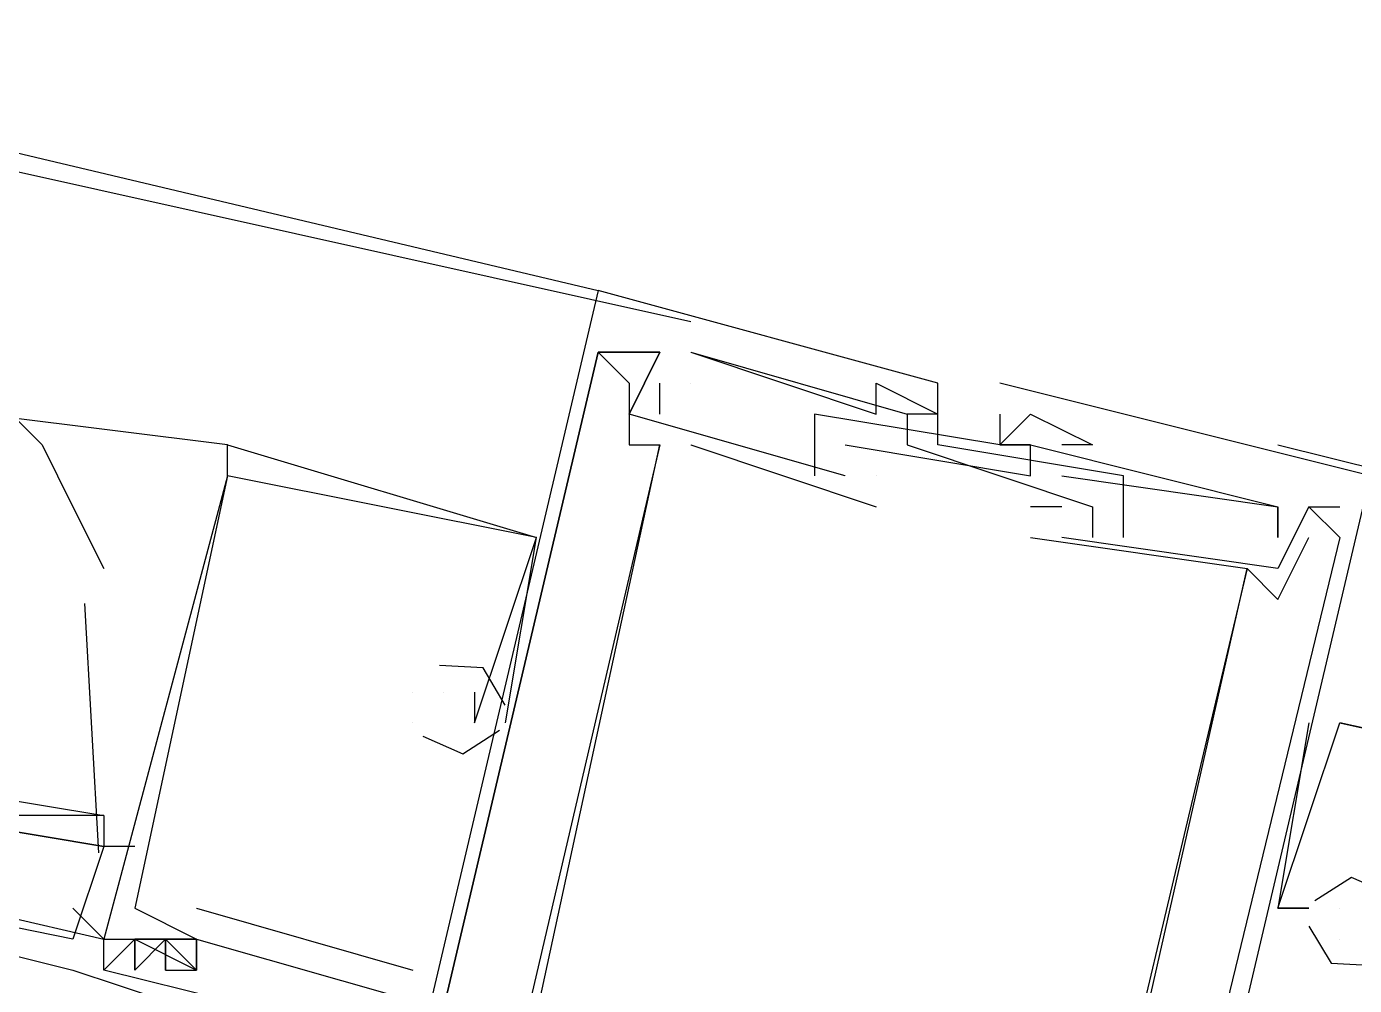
# Model space of a CAD drawing. Header units: feet. Extents: x -84 to 198, y -22 to 181.
# Drawn here: x 79.66 to 80.233, y 17.358 to 17.772 of the extents above; entities that cross this region are included whole.
import ezdxf

# ---------------------------------------------------------------- set-up
doc = ezdxf.new("R2010")
doc.units = ezdxf.units.FT
doc.layers.add('A-LINEA', color=7, linetype='CONTINUOUS')

msp = doc.modelspace()

# ---------------------------------------------------------------- linework, layer by layer
at = {"layer": 'A-LINEA'}
for p, q in [((73.2, 19.2444), (79.9067, 17.6578)), ((79.4667, 17.7511), (79.9467, 17.6444)), ((79.9067, 17.6578), (79.9067, 17.6578)), ((79.9067, 17.6578), (79.9067, 17.6578)), ((79.9067, 17.6578), (79.9067, 17.6578)), ((79.9067, 17.6578), (79.9067, 17.6578)), ((79.9067, 17.6578), (79.9067, 17.6578)), ((79.9067, 17.6578), (79.9067, 17.6578)), ((79.9067, 17.6311), (79.9067, 17.6311)), ((79.9067, 17.6311), (79.9067, 17.6311)), ((79.9067, 17.6311), (79.9067, 17.6311)), ((79.9067, 17.6311), (79.9067, 17.6311)), ((79.9067, 17.6311), (79.9067, 17.6311)), ((79.9067, 17.6311), (79.9067, 17.6311)), ((79.9067, 17.6311), (79.9067, 17.6311)), ((79.9067, 17.6311), (79.9067, 17.6311)), ((79.9067, 17.6311), (79.9067, 17.6311)), ((79.92, 17.6311), (79.92, 17.6311)), ((79.92, 17.6311), (79.92, 17.6311)), ((79.92, 17.6311), (79.92, 17.6311)), ((79.92, 17.6311), (79.92, 17.6311)), ((79.92, 17.6311), (79.92, 17.6311)), ((79.92, 17.6311), (79.92, 17.6311)), ((79.92, 17.6311), (79.92, 17.6311)), ((79.92, 17.6311), (79.92, 17.6311)), ((79.92, 17.6311), (79.92, 17.6311)), ((79.92, 17.6311), (79.92, 17.6311)), ((79.92, 17.6311), (79.92, 17.6311)), ((79.92, 17.6311), (79.92, 17.6311)), ((79.9333, 17.6311), (79.9333, 17.6311)), ((79.9333, 17.6311), (79.9333, 17.6311)), ((79.9333, 17.6311), (79.9333, 17.6311)), ((79.9333, 17.6311), (79.9333, 17.6311)), ((79.9333, 17.6311), (79.9333, 17.6311)), ((79.9333, 17.6311), (79.9333, 17.6311)), ((79.9333, 17.6311), (79.9333, 17.6311)), ((79.9333, 17.6311), (79.9333, 17.6311)), ((79.9333, 17.6311), (79.9333, 17.6311)), ((79.9333, 17.6311), (79.9333, 17.6311)), ((79.9333, 17.6311), (79.9333, 17.6311)), ((79.9333, 17.6311), (79.9333, 17.6311)), ((79.9467, 17.6311), (79.9467, 17.6311)), ((79.9467, 17.6311), (79.9467, 17.6311)), ((79.9467, 17.6311), (79.9467, 17.6311)), ((79.9467, 17.6311), (79.9467, 17.6311)), ((79.9467, 17.6311), (79.9467, 17.6311)), ((79.9467, 17.6311), (79.9467, 17.6311)), ((79.92, 17.6178), (79.92, 17.6178)), ((79.92, 17.6178), (79.92, 17.6178)), ((79.92, 17.6178), (79.92, 17.6178)), ((79.92, 17.6178), (79.92, 17.6178)), ((79.92, 17.6178), (79.92, 17.6178)), ((79.92, 17.6178), (79.92, 17.6178)), ((79.9333, 17.6044), (79.9333, 17.6178)), ((79.9333, 17.6178), (79.9333, 17.6178)), ((79.9333, 17.6044), (79.9333, 17.6178)), ((79.9333, 17.6178), (79.9333, 17.6178)), ((79.9333, 17.6044), (79.9333, 17.6178)), ((79.9333, 17.6178), (79.9333, 17.6178)), ((79.9333, 17.6044), (79.9333, 17.6178)), ((79.9333, 17.6178), (79.9333, 17.6178)), ((79.9333, 17.6044), (79.9333, 17.6178)), ((79.9333, 17.6178), (79.9333, 17.6178)), ((79.9333, 17.6044), (79.9333, 17.6178)), ((79.9333, 17.6178), (79.9333, 17.6178)), ((79.9467, 17.6178), (79.9467, 17.6178)), ((79.9467, 17.6178), (79.9467, 17.6178)), ((79.9467, 17.6178), (79.9467, 17.6178)), ((79.9467, 17.6178), (79.9467, 17.6178)), ((79.9467, 17.6178), (79.9467, 17.6178)), ((79.9467, 17.6178), (79.9467, 17.6178)), ((80.0267, 17.6178), (80.0267, 17.6178)), ((80.0267, 17.6178), (80.0267, 17.6178)), ((80.0267, 17.6178), (80.0267, 17.6178)), ((80.0533, 17.6178), (80.0533, 17.6178)), ((80.0533, 17.6178), (80.0533, 17.6178)), ((80.0533, 17.6178), (80.0533, 17.6178)), ((80.0533, 17.6178), (80.0533, 17.6178)), ((80.0533, 17.6178), (80.0533, 17.6178)), ((80.0533, 17.6178), (80.0533, 17.6178)), ((80.08, 17.6178), (80.08, 17.6178)), ((80.08, 17.6178), (80.08, 17.6178)), ((80.08, 17.6178), (80.08, 17.6178)), ((80.08, 17.6178), (80.08, 17.6178)), ((80.08, 17.6178), (80.08, 17.6178)), ((80.08, 17.6178), (80.08, 17.6178)), ((79.7467, 17.5911), (79.64, 17.6044)), ((79.92, 17.6044), (79.92, 17.6044)), ((79.92, 17.6044), (79.92, 17.6044)), ((79.92, 17.6044), (79.92, 17.6044)), ((79.92, 17.6044), (79.92, 17.6044)), ((79.92, 17.6044), (79.92, 17.6044)), ((79.92, 17.6044), (79.92, 17.6044)), ((79.92, 17.6044), (79.92, 17.6044)), ((79.92, 17.6044), (79.92, 17.6044)), ((79.92, 17.6044), (79.92, 17.6044)), ((79.92, 17.6044), (79.92, 17.6044)), ((79.92, 17.6044), (79.92, 17.6044)), ((79.92, 17.6044), (79.92, 17.6044)), ((79.9333, 17.6044), (79.9333, 17.6044)), ((79.9333, 17.6044), (79.9333, 17.6044)), ((79.9333, 17.6044), (79.9333, 17.6044)), ((79.9333, 17.6044), (79.9333, 17.6044)), ((79.9333, 17.6044), (79.9333, 17.6044)), ((79.9333, 17.6044), (79.9333, 17.6044)), ((80, 17.6044), (80, 17.6044)), ((80, 17.6044), (80, 17.6044)), ((80, 17.6044), (80, 17.6044)), ((80.0267, 17.6044), (80.0267, 17.6044)), ((80.0267, 17.6044), (80.0267, 17.6044)), ((80.0267, 17.6044), (80.0267, 17.6044)), ((80.04, 17.6044), (80.04, 17.6044)), ((80.04, 17.6044), (80.04, 17.6044)), ((80.04, 17.6044), (80.04, 17.6044)), ((80.04, 17.6044), (80.04, 17.6044)), ((80.04, 17.6044), (80.04, 17.6044)), ((80.04, 17.6044), (80.04, 17.6044)), ((80.0533, 17.6044), (80.0533, 17.6044)), ((80.0533, 17.6044), (80.0533, 17.6044)), ((80.0533, 17.6044), (80.0533, 17.6044)), ((80.0533, 17.6044), (80.0533, 17.6044)), ((80.0533, 17.6044), (80.0533, 17.6044)), ((80.0533, 17.6044), (80.0533, 17.6044)), ((80.08, 17.6044), (80.08, 17.6044)), ((80.08, 17.6044), (80.08, 17.6044)), ((80.08, 17.6044), (80.08, 17.6044)), ((80.08, 17.6044), (80.08, 17.6044)), ((80.08, 17.6044), (80.08, 17.6044)), ((80.08, 17.6044), (80.08, 17.6044)), ((80.0933, 17.6044), (80.0933, 17.6044)), ((80.0933, 17.6044), (80.0933, 17.6044)), ((80.0933, 17.6044), (80.0933, 17.6044)), ((79.7467, 17.5778), (79.7467, 17.5911)), ((79.7467, 17.5911), (79.88, 17.5511)), ((79.7467, 17.5911), (79.7467, 17.5911)), ((79.7467, 17.5778), (79.7467, 17.5911)), ((79.7467, 17.5911), (79.88, 17.5511)), ((79.7467, 17.5911), (79.7467, 17.5911)), ((79.7467, 17.5778), (79.7467, 17.5911)), ((79.7467, 17.5911), (79.88, 17.5511)), ((79.7467, 17.5911), (79.7467, 17.5911)), ((79.92, 17.5911), (79.92, 17.5911)), ((79.92, 17.5911), (79.92, 17.5911)), ((79.92, 17.5911), (79.92, 17.5911)), ((79.92, 17.5911), (79.92, 17.5911)), ((79.92, 17.5911), (79.92, 17.5911)), ((79.92, 17.5911), (79.92, 17.5911)), ((79.9333, 17.5911), (79.9333, 17.5911)), ((79.9333, 17.5911), (79.9333, 17.5911)), ((79.9333, 17.5911), (79.9333, 17.5911)), ((79.9333, 17.5911), (79.9333, 17.5911)), ((79.9333, 17.5911), (79.9333, 17.5911)), ((79.9333, 17.5911), (79.9333, 17.5911)), ((79.9333, 17.5911), (79.9333, 17.5911)), ((79.9333, 17.5911), (79.9333, 17.5911)), ((79.9333, 17.5911), (79.9333, 17.5911)), ((79.9333, 17.5911), (79.9333, 17.5911)), ((79.9333, 17.5911), (79.9333, 17.5911)), ((79.9333, 17.5911), (79.9333, 17.5911)), ((79.9467, 17.5911), (80.0267, 17.5644)), ((79.9467, 17.5911), (79.9467, 17.5911)), ((79.9467, 17.5911), (80.0267, 17.5644)), ((79.9467, 17.5911), (79.9467, 17.5911)), ((79.9467, 17.5911), (80.0267, 17.5644)), ((79.9467, 17.5911), (79.9467, 17.5911)), ((79.9467, 17.5911), (80.0267, 17.5644)), ((79.9467, 17.5911), (79.9467, 17.5911)), ((79.9467, 17.5911), (80.0267, 17.5644)), ((79.9467, 17.5911), (79.9467, 17.5911)), ((79.9467, 17.5911), (80.0267, 17.5644)), ((79.9467, 17.5911), (79.9467, 17.5911)), ((80, 17.5911), (80, 17.5911)), ((80, 17.5911), (80, 17.5911)), ((80, 17.5911), (80, 17.5911)), ((80, 17.5911), (80, 17.5911)), ((80, 17.5911), (80, 17.5911)), ((80, 17.5911), (80, 17.5911)), ((80, 17.5911), (80, 17.5911)), ((80, 17.5911), (80, 17.5911)), ((80, 17.5911), (80, 17.5911)), ((80.0133, 17.5911), (80.0133, 17.5911)), ((80.0133, 17.5911), (80.0133, 17.5911)), ((80.0133, 17.5911), (80.0133, 17.5911)), ((80.04, 17.5911), (80.04, 17.5911)), ((80.04, 17.5911), (80.04, 17.5911)), ((80.04, 17.5911), (80.04, 17.5911)), ((80.0533, 17.5911), (80.0533, 17.5911)), ((80.0533, 17.5911), (80.0533, 17.5911)), ((80.0533, 17.5911), (80.0533, 17.5911)), ((80.08, 17.5911), (80.08, 17.5911)), ((80.08, 17.5911), (80.08, 17.5911)), ((80.08, 17.5911), (80.08, 17.5911)), ((80.08, 17.5911), (80.08, 17.5911)), ((80.08, 17.5911), (80.08, 17.5911)), ((80.08, 17.5911), (80.08, 17.5911)), ((80.08, 17.5911), (80.08, 17.5911)), ((80.08, 17.5911), (80.08, 17.5911)), ((80.08, 17.5911), (80.08, 17.5911)), ((80.0933, 17.5911), (80.0933, 17.5911)), ((80.0933, 17.5911), (80.0933, 17.5911)), ((80.0933, 17.5911), (80.0933, 17.5911)), ((80.0933, 17.5911), (80.0933, 17.5911)), ((80.0933, 17.5911), (80.0933, 17.5911)), ((80.0933, 17.5911), (80.0933, 17.5911)), ((80.1067, 17.5911), (80.1067, 17.5911)), ((80.1067, 17.5911), (80.1067, 17.5911)), ((80.1067, 17.5911), (80.1067, 17.5911)), ((80.12, 17.5911), (80.12, 17.5911)), ((80.12, 17.5911), (80.12, 17.5911)), ((80.12, 17.5911), (80.12, 17.5911)), ((80.2, 17.5911), (80.68, 17.4711)), ((79.7467, 17.5778), (79.7467, 17.5778)), ((79.7467, 17.5778), (79.7467, 17.5778)), ((79.7467, 17.5778), (79.7467, 17.5778)), ((79.7467, 17.5778), (79.7467, 17.5778)), ((79.7467, 17.5778), (79.7467, 17.5778)), ((79.7467, 17.5778), (79.7467, 17.5778)), ((80, 17.5778), (80, 17.5778)), ((80, 17.5778), (80, 17.5778)), ((80, 17.5778), (80, 17.5778)), ((80.0133, 17.5778), (80.0133, 17.5778)), ((80.0133, 17.5778), (80.0133, 17.5778)), ((80.0133, 17.5778), (80.0133, 17.5778)), ((80.0133, 17.5778), (80.0133, 17.5778)), ((80.0133, 17.5778), (80.0133, 17.5778)), ((80.0133, 17.5778), (80.0133, 17.5778)), ((80.0267, 17.5778), (80.0267, 17.5778)), ((80.0267, 17.5778), (80.0267, 17.5778)), ((80.0267, 17.5778), (80.0267, 17.5778)), ((80.0267, 17.5778), (80.0267, 17.5778)), ((80.0267, 17.5778), (80.0267, 17.5778)), ((80.0267, 17.5778), (80.0267, 17.5778)), ((80.0267, 17.5778), (80.0267, 17.5778)), ((80.0267, 17.5778), (80.0267, 17.5778)), ((80.0267, 17.5778), (80.0267, 17.5778)), ((80.0267, 17.5778), (80.0267, 17.5778)), ((80.0267, 17.5778), (80.0267, 17.5778)), ((80.0267, 17.5778), (80.0267, 17.5778)), ((80.0933, 17.5778), (80.0933, 17.5778)), ((80.0933, 17.5778), (80.0933, 17.5778)), ((80.0933, 17.5778), (80.0933, 17.5778)), ((80.1067, 17.5778), (80.1067, 17.5778)), ((80.1067, 17.5778), (80.1067, 17.5778)), ((80.1067, 17.5778), (80.1067, 17.5778)), ((80.1333, 17.5778), (80.1333, 17.5778)), ((80.1333, 17.5778), (80.1333, 17.5778)), ((80.1333, 17.5778), (80.1333, 17.5778)), ((80.0267, 17.5644), (80.0267, 17.5644)), ((80.0267, 17.5644), (80.0267, 17.5644)), ((80.0267, 17.5644), (80.0267, 17.5644)), ((80.0267, 17.5644), (80.0267, 17.5644)), ((80.0267, 17.5644), (80.0267, 17.5644)), ((80.0267, 17.5644), (80.0267, 17.5644)), ((80.1067, 17.5644), (80.0933, 17.5644)), ((80.0933, 17.5644), (80.0933, 17.5644)), ((80.1067, 17.5644), (80.0933, 17.5644)), ((80.0933, 17.5644), (80.0933, 17.5644)), ((80.1067, 17.5644), (80.0933, 17.5644)), ((80.0933, 17.5644), (80.0933, 17.5644)), ((80.1067, 17.5644), (80.0933, 17.5644)), ((80.0933, 17.5644), (80.0933, 17.5644)), ((80.1067, 17.5644), (80.0933, 17.5644)), ((80.0933, 17.5644), (80.0933, 17.5644)), ((80.1067, 17.5644), (80.0933, 17.5644)), ((80.0933, 17.5644), (80.0933, 17.5644)), ((80.1067, 17.5644), (80.1067, 17.5644)), ((80.1067, 17.5644), (80.1067, 17.5644)), ((80.1067, 17.5644), (80.1067, 17.5644)), ((80.1067, 17.5644), (80.1067, 17.5644)), ((80.1067, 17.5644), (80.1067, 17.5644)), ((80.1067, 17.5644), (80.1067, 17.5644)), ((80.12, 17.5644), (80.12, 17.5644)), ((80.12, 17.5644), (80.12, 17.5644)), ((80.12, 17.5644), (80.12, 17.5644)), ((80.12, 17.5644), (80.12, 17.5644)), ((80.12, 17.5644), (80.12, 17.5644)), ((80.12, 17.5644), (80.12, 17.5644)), ((80.2, 17.5644), (80.2, 17.5644)), ((80.2, 17.5644), (80.2, 17.5644)), ((80.2, 17.5644), (80.2, 17.5644)), ((80.2, 17.5644), (80.2, 17.5644)), ((80.2, 17.5644), (80.2, 17.5644)), ((80.2, 17.5644), (80.2, 17.5644)), ((80.2, 17.5644), (80.2, 17.5644)), ((80.2, 17.5644), (80.2, 17.5644)), ((80.2, 17.5644), (80.2, 17.5644)), ((80.2, 17.5644), (80.2, 17.5644)), ((80.2, 17.5644), (80.2, 17.5644)), ((80.2, 17.5644), (80.2, 17.5644)), ((80.2133, 17.5644), (80.2267, 17.5644)), ((80.2133, 17.5644), (80.2133, 17.5644)), ((80.2133, 17.5644), (80.2133, 17.5644)), ((80.2133, 17.5644), (80.2267, 17.5644)), ((80.2133, 17.5644), (80.2133, 17.5644)), ((80.2133, 17.5644), (80.2133, 17.5644)), ((80.2133, 17.5644), (80.2267, 17.5644)), ((80.2133, 17.5644), (80.2133, 17.5644)), ((80.2133, 17.5644), (80.2133, 17.5644)), ((80.2133, 17.5644), (80.2133, 17.5644)), ((80.2133, 17.5644), (80.2133, 17.5644)), ((80.2133, 17.5644), (80.2133, 17.5644)), ((80.2133, 17.5644), (80.2133, 17.5644)), ((80.2133, 17.5644), (80.2133, 17.5644)), ((80.2133, 17.5644), (80.2133, 17.5644)), ((79.8667, 17.4711), (79.88, 17.5511)), ((79.8667, 17.4711), (79.88, 17.5511)), ((79.8667, 17.4711), (79.88, 17.5511)), ((79.88, 17.5511), (79.88, 17.5511)), ((79.88, 17.5511), (79.88, 17.5511)), ((79.88, 17.5511), (79.88, 17.5511)), ((79.88, 17.5511), (79.88, 17.5511)), ((79.88, 17.5511), (79.88, 17.5511)), ((79.88, 17.5511), (79.88, 17.5511)), ((80.0933, 17.5511), (80.1867, 17.5378)), ((80.0933, 17.5511), (80.0933, 17.5511)), ((80.0933, 17.5511), (80.1867, 17.5378)), ((80.0933, 17.5511), (80.0933, 17.5511)), ((80.0933, 17.5511), (80.1867, 17.5378)), ((80.0933, 17.5511), (80.0933, 17.5511)), ((80.0933, 17.5511), (80.1867, 17.5378)), ((80.0933, 17.5511), (80.0933, 17.5511)), ((80.0933, 17.5511), (80.1867, 17.5378)), ((80.0933, 17.5511), (80.0933, 17.5511)), ((80.0933, 17.5511), (80.1867, 17.5378)), ((80.0933, 17.5511), (80.0933, 17.5511)), ((80.1067, 17.5511), (80.1067, 17.5511)), ((80.1067, 17.5511), (80.1067, 17.5511)), ((80.1067, 17.5511), (80.1067, 17.5511)), ((80.1067, 17.5511), (80.1067, 17.5511)), ((80.1067, 17.5511), (80.1067, 17.5511)), ((80.1067, 17.5511), (80.1067, 17.5511)), ((80.12, 17.5511), (80.12, 17.5511)), ((80.12, 17.5511), (80.12, 17.5511)), ((80.12, 17.5511), (80.12, 17.5511)), ((80.1333, 17.5511), (80.1333, 17.5511)), ((80.1333, 17.5511), (80.1333, 17.5511)), ((80.1333, 17.5511), (80.1333, 17.5511)), ((80.2, 17.5511), (80.2, 17.5511)), ((80.2, 17.5511), (80.2, 17.5511)), ((80.2, 17.5511), (80.2, 17.5511)), ((80.2, 17.5511), (80.2, 17.5511)), ((80.2, 17.5511), (80.2, 17.5511)), ((80.2, 17.5511), (80.2, 17.5511)), ((80.2133, 17.5511), (80.2133, 17.5511)), ((80.2133, 17.5511), (80.2133, 17.5511)), ((80.2133, 17.5511), (80.2133, 17.5511)), ((80.2133, 17.5511), (80.2133, 17.5511)), ((80.2133, 17.5511), (80.2133, 17.5511)), ((80.2133, 17.5511), (80.2133, 17.5511)), ((80.2267, 17.5511), (80.2267, 17.5511)), ((80.2267, 17.5511), (80.2267, 17.5511)), ((80.2267, 17.5511), (80.2267, 17.5511)), ((80.2267, 17.5511), (80.2267, 17.5511)), ((80.2267, 17.5511), (80.2267, 17.5511)), ((80.2267, 17.5511), (80.2267, 17.5511)), ((80.2267, 17.5511), (80.2267, 17.5511)), ((80.2267, 17.5511), (80.2267, 17.5511)), ((80.2267, 17.5511), (80.2267, 17.5511)), ((80.2267, 17.5511), (80.2267, 17.5511)), ((80.2267, 17.5511), (80.2267, 17.5511)), ((80.2267, 17.5511), (80.2267, 17.5511)), ((80.1733, 17.5378), (80.1733, 17.5378)), ((80.1733, 17.5378), (80.1733, 17.5378)), ((80.1733, 17.5378), (80.1733, 17.5378)), ((80.1733, 17.5378), (80.1733, 17.5378)), ((80.1733, 17.5378), (80.1733, 17.5378)), ((80.1733, 17.5378), (80.1733, 17.5378)), ((80.1867, 17.5378), (80.1867, 17.5378)), ((80.1867, 17.5378), (80.1867, 17.5378)), ((80.1867, 17.5378), (80.1867, 17.5378)), ((80.1867, 17.5378), (80.1867, 17.5378)), ((80.1867, 17.5378), (80.1867, 17.5378)), ((80.1867, 17.5378), (80.1867, 17.5378)), ((80.1867, 17.5378), (80.1867, 17.5378)), ((80.1867, 17.5378), (80.1867, 17.5378)), ((80.1867, 17.5378), (80.1867, 17.5378)), ((80.1867, 17.5378), (80.1867, 17.5378)), ((80.1867, 17.5378), (80.1867, 17.5378)), ((80.1867, 17.5378), (80.1867, 17.5378)), ((80.2, 17.5378), (80.2, 17.5378)), ((80.2, 17.5378), (80.2, 17.5378)), ((80.2, 17.5378), (80.2, 17.5378)), ((80.2, 17.5378), (80.2, 17.5378)), ((80.2, 17.5378), (80.2, 17.5378)), ((80.2, 17.5378), (80.2, 17.5378)), ((80.2, 17.5244), (80.2, 17.5244)), ((80.2, 17.5244), (80.2, 17.5244)), ((80.2, 17.5244), (80.2, 17.5244)), ((80.2, 17.5244), (80.2, 17.5244)), ((80.2, 17.5244), (80.2, 17.5244)), ((80.2, 17.5244), (80.2, 17.5244)), ((79.6912, 17.415), (79.6851, 17.5226)), ((79.8267, 17.4844), (79.8267, 17.4844)), ((79.8267, 17.4844), (79.8267, 17.4844)), ((79.8267, 17.4844), (79.8267, 17.4844)), ((79.8267, 17.4844), (79.8267, 17.4844)), ((79.8267, 17.4844), (79.8267, 17.4844)), ((79.8267, 17.4844), (79.8267, 17.4844)), ((79.84, 17.4844), (79.84, 17.4844)), ((79.84, 17.4844), (79.84, 17.4844)), ((79.84, 17.4844), (79.84, 17.4844)), ((79.8533, 17.4844), (79.8533, 17.4844)), ((79.8533, 17.4844), (79.8533, 17.4844)), ((79.8533, 17.4844), (79.8533, 17.4844)), ((79.8267, 17.4711), (79.8267, 17.4711)), ((79.8267, 17.4711), (79.8267, 17.4711)), ((79.8267, 17.4711), (79.8267, 17.4711)), ((79.8267, 17.4711), (79.8267, 17.4711)), ((79.8267, 17.4711), (79.8267, 17.4711)), ((79.8267, 17.4711), (79.8267, 17.4711)), ((79.8533, 17.4711), (79.8533, 17.4711)), ((79.8533, 17.4711), (79.8533, 17.4711)), ((79.8533, 17.4711), (79.8533, 17.4711)), ((79.8533, 17.4711), (79.8533, 17.4711)), ((79.8533, 17.4711), (79.8533, 17.4711)), ((79.8533, 17.4711), (79.8533, 17.4711)), ((79.8533, 17.4711), (79.8533, 17.4711)), ((79.8533, 17.4711), (79.8533, 17.4711)), ((79.8533, 17.4711), (79.8533, 17.4711)), ((79.8667, 17.4711), (79.8667, 17.4711)), ((79.8667, 17.4711), (79.8667, 17.4711)), ((79.8667, 17.4711), (79.8667, 17.4711)), ((80.2133, 17.4711), (80.2133, 17.4711)), ((80.2133, 17.4711), (80.2133, 17.4711)), ((80.2133, 17.4711), (80.2133, 17.4711)), ((80.3467, 17.4444), (80.2267, 17.4711)), ((80.2267, 17.4711), (80.2267, 17.4711)), ((80.2267, 17.4711), (80.2267, 17.4711)), ((80.3467, 17.4444), (80.2267, 17.4711)), ((80.2267, 17.4711), (80.2267, 17.4711)), ((80.2267, 17.4711), (80.2267, 17.4711)), ((80.3467, 17.4444), (80.2267, 17.4711)), ((80.2267, 17.4711), (80.2267, 17.4711)), ((80.2267, 17.4711), (80.2267, 17.4711)), ((79.52, 17.4178), (79.6933, 17.3778)), ((79.7067, 17.4178), (79.6933, 17.4178)), ((79.68, 17.3778), (79.6133, 17.3911)), ((79.6933, 17.3778), (79.68, 17.3911)), ((79.7067, 17.3911), (79.7067, 17.3911)), ((79.7067, 17.3911), (79.7067, 17.3911)), ((79.7067, 17.3911), (79.7067, 17.3911)), ((79.7333, 17.3911), (79.8267, 17.3644)), ((79.7333, 17.3911), (79.7333, 17.3911)), ((79.7333, 17.3911), (79.8267, 17.3644)), ((79.7333, 17.3911), (79.7333, 17.3911)), ((79.7333, 17.3911), (79.8267, 17.3644)), ((79.7333, 17.3911), (79.7333, 17.3911)), ((80.2, 17.3911), (80.2, 17.3911)), ((80.2, 17.3911), (80.2, 17.3911)), ((80.2, 17.3911), (80.2, 17.3911)), ((80.2, 17.3911), (80.2, 17.3911)), ((80.2, 17.3911), (80.2, 17.3911)), ((80.2, 17.3911), (80.2, 17.3911)), ((80.2133, 17.3911), (80.2133, 17.3911)), ((80.2133, 17.3911), (80.2133, 17.3911)), ((80.2133, 17.3911), (80.2133, 17.3911)), ((80.2133, 17.3911), (80.2133, 17.3911)), ((80.2133, 17.3911), (80.2133, 17.3911)), ((80.2133, 17.3911), (80.2133, 17.3911)), ((80.2267, 17.3911), (80.2267, 17.3911)), ((80.2267, 17.3911), (80.2267, 17.3911)), ((80.2267, 17.3911), (80.2267, 17.3911)), ((79.6933, 17.3778), (79.6933, 17.3778)), ((79.7067, 17.3778), (79.6933, 17.3644)), ((79.6933, 17.3778), (79.6933, 17.3778)), ((79.7067, 17.3778), (79.6933, 17.3644)), ((79.6933, 17.3778), (79.6933, 17.3778)), ((79.7067, 17.3778), (79.6933, 17.3644)), ((79.6933, 17.3778), (79.6933, 17.3778)), ((79.7067, 17.3778), (79.7067, 17.3778)), ((79.7067, 17.3778), (79.7067, 17.3778)), ((79.7067, 17.3778), (79.7067, 17.3778)), ((79.72, 17.3778), (79.72, 17.3644)), ((79.72, 17.3644), (79.72, 17.3778)), ((79.72, 17.3778), (79.72, 17.3778)), ((79.72, 17.3778), (79.72, 17.3644)), ((79.72, 17.3644), (79.72, 17.3778)), ((79.72, 17.3778), (79.72, 17.3778)), ((79.72, 17.3778), (79.72, 17.3644)), ((79.72, 17.3644), (79.72, 17.3778)), ((79.72, 17.3778), (79.72, 17.3778)), ((79.7333, 17.3778), (79.7333, 17.3778)), ((79.7333, 17.3778), (79.7333, 17.3778)), ((79.7333, 17.3778), (79.7333, 17.3778)), ((79.7333, 17.3778), (79.7333, 17.3778)), ((79.7333, 17.3778), (79.7333, 17.3778)), ((79.7333, 17.3778), (79.7333, 17.3778)), ((79.7333, 17.3778), (79.7333, 17.3778)), ((79.7333, 17.3778), (79.7333, 17.3778)), ((79.7333, 17.3778), (79.7333, 17.3778)), ((80.2267, 17.3778), (80.2267, 17.3778)), ((80.2267, 17.3778), (80.2267, 17.3778)), ((80.2267, 17.3778), (80.2267, 17.3778)), ((80.2267, 17.3778), (80.2267, 17.3778)), ((80.2267, 17.3778), (80.2267, 17.3778)), ((80.2267, 17.3778), (80.2267, 17.3778)), ((79.68, 17.3644), (79.68, 17.3644)), ((79.6933, 17.3644), (79.6933, 17.3644)), ((79.72, 17.3644), (79.72, 17.3644)), ((79.72, 17.3644), (79.72, 17.3644)), ((79.72, 17.3644), (79.72, 17.3644)), ((79.72, 17.3644), (79.72, 17.3644)), ((79.72, 17.3644), (79.72, 17.3644)), ((79.72, 17.3644), (79.72, 17.3644)), ((79.7333, 17.3644), (79.7333, 17.3644)), ((79.7333, 17.3644), (79.7333, 17.3644)), ((79.7333, 17.3644), (79.7333, 17.3644)), ((79.7333, 17.3644), (79.7333, 17.3644)), ((79.7333, 17.3644), (79.7333, 17.3644)), ((79.7333, 17.3644), (79.7333, 17.3644)), ((79.8267, 17.3644), (79.8267, 17.3644)), ((79.8267, 17.3644), (79.8267, 17.3644)), ((79.8267, 17.3644), (79.8267, 17.3644))]:
    msp.add_line(p, q, dxfattribs=at)
for points in [[(80.1333, 17.5511), (80.1333, 17.5778), (80.0533, 17.5911), (80.0533, 17.6178), (79.9067, 17.6578), (79.7467, 16.9778)], [(80.1333, 17.5511), (80.1333, 17.5778), (80.0533, 17.5911), (80.0533, 17.6178), (79.9067, 17.6578), (79.7467, 16.9778)], [(80.1333, 17.5511), (80.1333, 17.5778), (80.0533, 17.5911), (80.0533, 17.6178), (79.9067, 17.6578), (79.7467, 16.9778)], [(80.0533, 17.6044), (80.0533, 17.6178), (79.9067, 17.6578), (79.7467, 16.9778)], [(80.0533, 17.6044), (80.0533, 17.6178), (79.9067, 17.6578), (79.7467, 16.9778)], [(80.0533, 17.6044), (80.0533, 17.6178), (79.9067, 17.6578), (79.7467, 16.9778)], [(79.6, 17.6444), (79.6, 17.6311), (79.6133, 17.6311), (79.6267, 17.6311), (79.64, 17.6178), (79.6667, 17.5911), (79.68, 17.5644), (79.6933, 17.5378)], [(79.84, 17.0711), (79.7867, 17.0844), (79.8, 17.1778), (79.8267, 17.1644), (79.8267, 17.1778), (79.8, 17.1778), (79.9067, 17.6311)], [(79.84, 17.0711), (79.7867, 17.0844), (79.8, 17.1778), (79.8267, 17.1644), (79.8267, 17.1778), (79.8, 17.1778), (79.9067, 17.6311)], [(79.84, 17.0711), (79.7867, 17.0844), (79.8, 17.1778), (79.8267, 17.1644), (79.8267, 17.1778), (79.8, 17.1778), (79.9067, 17.6311)], [(79.92, 17.6044), (79.9333, 17.6311), (79.9067, 17.6311), (79.8, 17.1778), (79.8267, 17.1644), (79.8267, 17.1778), (79.8133, 17.1778)], [(79.92, 17.6044), (79.9333, 17.6311), (79.9067, 17.6311), (79.8, 17.1778), (79.8267, 17.1644), (79.8267, 17.1778), (79.8133, 17.1778)], [(79.92, 17.6044), (79.9333, 17.6311), (79.9067, 17.6311), (79.8, 17.1778), (79.8267, 17.1644), (79.8267, 17.1778), (79.8133, 17.1778)], [(79.9067, 17.6311), (79.92, 17.6178), (79.92, 17.5911), (79.9333, 17.5911), (79.84, 17.1911), (79.8267, 17.1911)], [(79.9067, 17.6311), (79.92, 17.6178), (79.92, 17.5911), (79.9333, 17.5911), (79.84, 17.1911), (79.8267, 17.1911)], [(79.9067, 17.6311), (79.92, 17.6178), (79.92, 17.5911), (79.9333, 17.5911), (79.84, 17.1911), (79.8267, 17.1911)], [(79.9067, 17.6311), (79.92, 17.6178), (79.92, 17.5911), (79.9333, 17.5911), (79.84, 17.1911), (79.8267, 17.1911)], [(79.9067, 17.6311), (79.92, 17.6178), (79.92, 17.5911), (79.9333, 17.5911), (79.84, 17.1911), (79.8267, 17.1911)], [(79.9067, 17.6311), (79.92, 17.6178), (79.92, 17.5911), (79.9333, 17.5911), (79.84, 17.1911), (79.8267, 17.1911)], [(79.9067, 17.6311), (79.9333, 17.6311), (79.92, 17.6044)], [(79.9067, 17.6311), (79.9333, 17.6311), (79.92, 17.6044)], [(79.9067, 17.6311), (79.9333, 17.6311), (79.92, 17.6044)], [(80.0133, 17.5778), (79.92, 17.6044), (79.9333, 17.6311)], [(80.0133, 17.5778), (79.92, 17.6044), (79.9333, 17.6311)], [(80.0133, 17.5778), (79.92, 17.6044), (79.9333, 17.6311)], [(80.0133, 17.5778), (79.92, 17.6044), (79.9333, 17.6311)], [(80.0133, 17.5778), (79.92, 17.6044), (79.9333, 17.6311)], [(80.0133, 17.5778), (79.92, 17.6044), (79.9333, 17.6311)], [(79.9467, 17.6311), (80.04, 17.6044), (80.04, 17.5911), (80.12, 17.5644), (80.12, 17.5511)], [(79.9467, 17.6311), (80.04, 17.6044), (80.04, 17.5911), (80.12, 17.5644), (80.12, 17.5511)], [(79.9467, 17.6311), (80.04, 17.6044), (80.04, 17.5911), (80.12, 17.5644), (80.12, 17.5511)], [(79.9467, 17.6311), (80.0267, 17.6044), (80.0267, 17.6178), (80.0533, 17.6044), (80.04, 17.6044)], [(79.9467, 17.6311), (80.0267, 17.6044), (80.0267, 17.6178), (80.0533, 17.6044), (80.04, 17.6044)], [(79.9467, 17.6311), (80.0267, 17.6044), (80.0267, 17.6178), (80.0533, 17.6044), (80.04, 17.6044)], [(80.08, 16.9111), (80.08, 16.8978), (80.0667, 16.8978), (80.08, 16.8978), (80.24, 17.5778), (80.08, 17.6178)], [(80.08, 16.9111), (80.08, 16.8978), (80.0667, 16.8978), (80.08, 16.8978), (80.24, 17.5778), (80.08, 17.6178)], [(80.08, 16.9111), (80.08, 16.8978), (80.0667, 16.8978), (80.08, 16.8978), (80.24, 17.5778), (80.08, 17.6178)], [(80.08, 16.9111), (80.08, 16.8978), (80.0667, 16.8978), (80.08, 16.8978), (80.24, 17.5778), (80.08, 17.6178)], [(80.08, 16.9111), (80.08, 16.8978), (80.0667, 16.8978), (80.08, 16.8978), (80.24, 17.5778), (80.08, 17.6178)], [(80.08, 16.9111), (80.08, 16.8978), (80.0667, 16.8978), (80.08, 16.8978), (80.24, 17.5778), (80.08, 17.6178)], [(80.08, 17.6044), (80.08, 17.5911), (80, 17.6044), (80, 17.5911), (80, 17.5778)], [(80.08, 17.6044), (80.08, 17.5911), (80, 17.6044), (80, 17.5911), (80, 17.5778)], [(80.08, 17.6044), (80.08, 17.5911), (80, 17.6044), (80, 17.5911), (80, 17.5778)], [(80.08, 17.6044), (80.08, 17.5911), (80.0933, 17.5911), (80.08, 17.5911), (80.0933, 17.6044), (80.12, 17.5911), (80.1067, 17.5911)], [(80.08, 17.6044), (80.08, 17.5911), (80.0933, 17.5911), (80.08, 17.5911), (80.0933, 17.6044), (80.12, 17.5911), (80.1067, 17.5911)], [(80.08, 17.6044), (80.08, 17.5911), (80.0933, 17.5911), (80.08, 17.5911), (80.0933, 17.6044), (80.12, 17.5911), (80.1067, 17.5911)], [(79.7867, 17.0844), (79.8133, 17.0844), (79.8267, 17.0844), (79.8933, 17.0711), (79.8933, 17.0578), (79.9067, 17.0711), (79.9067, 17.0711), (79.8267, 17.0978), (79.9333, 17.5911)], [(79.7867, 17.0844), (79.8133, 17.0844), (79.8267, 17.0844), (79.8933, 17.0711), (79.8933, 17.0578), (79.9067, 17.0711), (79.9067, 17.0711), (79.8267, 17.0978), (79.9333, 17.5911)], [(79.7867, 17.0844), (79.8133, 17.0844), (79.8267, 17.0844), (79.8933, 17.0711), (79.8933, 17.0578), (79.9067, 17.0711), (79.9067, 17.0711), (79.8267, 17.0978), (79.9333, 17.5911)], [(79.7867, 17.0844), (79.8133, 17.0844), (79.8267, 17.0844), (79.8933, 17.0711), (79.8933, 17.0578), (79.9067, 17.0711), (79.9067, 17.0711), (79.8267, 17.0978), (79.9333, 17.5911)], [(79.7867, 17.0844), (79.8133, 17.0844), (79.8267, 17.0844), (79.8933, 17.0711), (79.8933, 17.0578), (79.9067, 17.0711), (79.9067, 17.0711), (79.8267, 17.0978), (79.9333, 17.5911)], [(79.7867, 17.0844), (79.8133, 17.0844), (79.8267, 17.0844), (79.8933, 17.0711), (79.8933, 17.0578), (79.9067, 17.0711), (79.9067, 17.0711), (79.8267, 17.0978), (79.9333, 17.5911)], [(80.0133, 17.5911), (80.0933, 17.5778), (80.0933, 17.5911), (80.2, 17.5644), (80.2, 17.5511), (80.2, 17.5644)], [(80.0133, 17.5911), (80.0933, 17.5778), (80.0933, 17.5911), (80.2, 17.5644), (80.2, 17.5511), (80.2, 17.5644)], [(80.0133, 17.5911), (80.0933, 17.5778), (80.0933, 17.5911), (80.2, 17.5644), (80.2, 17.5511), (80.2, 17.5644)], [(79.7467, 17.5778), (79.6933, 17.3778), (79.7067, 17.3778), (79.7333, 17.3778), (79.7333, 17.3644), (79.72, 17.3778), (79.72, 17.3644), (79.7333, 17.3644), (79.7333, 17.3778), (79.8267, 17.3511), (79.8133, 17.3111)], [(79.7467, 17.5778), (79.6933, 17.3778), (79.7067, 17.3778), (79.7333, 17.3778), (79.7333, 17.3644), (79.72, 17.3778), (79.72, 17.3644), (79.7333, 17.3644), (79.7333, 17.3778), (79.8267, 17.3511), (79.8133, 17.3111)], [(79.7467, 17.5778), (79.6933, 17.3778), (79.7067, 17.3778), (79.7333, 17.3778), (79.7333, 17.3644), (79.72, 17.3778), (79.72, 17.3644), (79.7333, 17.3644), (79.7333, 17.3778), (79.8267, 17.3511), (79.8133, 17.3111)], [(79.8533, 17.4844), (79.8533, 17.4711), (79.88, 17.5511), (79.7467, 17.5778), (79.7067, 17.3911), (79.7333, 17.3778), (79.7333, 17.3778)], [(79.8533, 17.4844), (79.8533, 17.4711), (79.88, 17.5511), (79.7467, 17.5778), (79.7067, 17.3911), (79.7333, 17.3778), (79.7333, 17.3778)], [(79.8533, 17.4844), (79.8533, 17.4711), (79.88, 17.5511), (79.7467, 17.5778), (79.7067, 17.3911), (79.7333, 17.3778), (79.7333, 17.3778)], [(80.1067, 17.5778), (80.2, 17.5644), (80.2, 17.5511), (80.2, 17.5644)], [(80.1067, 17.5778), (80.2, 17.5644), (80.2, 17.5511), (80.2, 17.5644)], [(80.1067, 17.5778), (80.2, 17.5644), (80.2, 17.5511), (80.2, 17.5644)], [(80.2267, 17.5511), (80.2133, 17.5644), (80.2, 17.5378), (80.1067, 17.5511)], [(80.2267, 17.5511), (80.2133, 17.5644), (80.2, 17.5378), (80.1067, 17.5511)], [(80.2267, 17.5511), (80.2133, 17.5644), (80.2, 17.5378), (80.1067, 17.5511)], [(80.2267, 17.5511), (80.2133, 17.5644), (80.2, 17.5378), (80.1067, 17.5511)], [(80.2133, 17.5644), (80.2267, 17.5511), (80.12, 17.1111), (80.1067, 17.1111)], [(80.2267, 17.5511), (80.2133, 17.5644), (80.2, 17.5378), (80.1067, 17.5511)], [(80.2133, 17.5644), (80.2267, 17.5511), (80.12, 17.1111), (80.1067, 17.1111)], [(80.2267, 17.5511), (80.2133, 17.5644), (80.2, 17.5378), (80.1067, 17.5511)], [(80.2133, 17.5644), (80.2267, 17.5511), (80.12, 17.1111), (80.1067, 17.1111)], [(80.0933, 17.0178), (80.0667, 17.0311), (80.0933, 17.1244), (80.1067, 17.1244), (80.1067, 17.1111), (80.1067, 17.1244), (80.0933, 17.1244), (80.1867, 17.5378), (80.2, 17.5244), (80.2133, 17.5511)], [(80.0933, 17.0178), (80.0667, 17.0311), (80.0933, 17.1244), (80.1067, 17.1244), (80.1067, 17.1111), (80.1067, 17.1244), (80.0933, 17.1244), (80.1867, 17.5378), (80.2, 17.5244), (80.2133, 17.5511)], [(80.0933, 17.0178), (80.0667, 17.0311), (80.0933, 17.1244), (80.1067, 17.1244), (80.1067, 17.1111), (80.1067, 17.1244), (80.0933, 17.1244), (80.1867, 17.5378), (80.2, 17.5244), (80.2133, 17.5511)], [(80.0933, 17.0178), (80.0667, 17.0311), (80.0933, 17.1244), (80.1067, 17.1244), (80.1067, 17.1111), (80.1067, 17.1244), (80.0933, 17.1244), (80.1867, 17.5378), (80.2, 17.5244), (80.2133, 17.5511)], [(80.0933, 17.0178), (80.0667, 17.0311), (80.0933, 17.1244), (80.1067, 17.1244), (80.1067, 17.1111), (80.1067, 17.1244), (80.0933, 17.1244), (80.1867, 17.5378), (80.2, 17.5244), (80.2133, 17.5511)], [(80.0933, 17.0178), (80.0667, 17.0311), (80.0933, 17.1244), (80.1067, 17.1244), (80.1067, 17.1111), (80.1067, 17.1244), (80.0933, 17.1244), (80.1867, 17.5378), (80.2, 17.5244), (80.2133, 17.5511)], [(80.2267, 17.5511), (80.12, 17.1111), (80.1067, 17.1111)], [(80.2267, 17.5511), (80.12, 17.1111), (80.1067, 17.1111)], [(80.2267, 17.5511), (80.12, 17.1111), (80.1067, 17.1111)], [(80.1867, 17.5378), (80.0667, 17.0311), (79.9733, 17.0578), (79.9733, 17.0578), (79.9867, 17.0444), (80.0667, 17.0311)], [(80.1867, 17.5378), (80.0667, 17.0311), (79.9733, 17.0578), (79.9733, 17.0578), (79.9867, 17.0444), (80.0667, 17.0311)], [(80.1867, 17.5378), (80.0667, 17.0311), (79.9733, 17.0578), (79.9733, 17.0578), (79.9867, 17.0444), (80.0667, 17.0311)], [(80.1867, 17.5378), (80.0667, 17.0311), (79.9733, 17.0578), (79.9733, 17.0578), (79.9867, 17.0444), (80.0667, 17.0311)], [(80.1867, 17.5378), (80.0667, 17.0311), (79.9733, 17.0578), (79.9733, 17.0578), (79.9867, 17.0444), (80.0667, 17.0311)], [(80.1867, 17.5378), (80.0667, 17.0311), (79.9733, 17.0578), (79.9733, 17.0578), (79.9867, 17.0444), (80.0667, 17.0311)], [(79.8666, 17.4788), (79.857, 17.4949), (79.8382, 17.4959)], [(79.8666, 17.4788), (79.857, 17.4949), (79.8382, 17.4959)], [(79.8666, 17.4788), (79.857, 17.4949), (79.8382, 17.4959)], [(79.831, 17.4654), (79.8482, 17.4578), (79.8641, 17.4679)], [(79.831, 17.4654), (79.8482, 17.4578), (79.8641, 17.4679)], [(79.831, 17.4654), (79.8482, 17.4578), (79.8641, 17.4679)], [(80.2133, 17.4711), (80.2, 17.3911), (80.2133, 17.3911)], [(80.2133, 17.3911), (80.2, 17.3911), (80.2267, 17.4711), (80.3467, 17.4444), (80.2933, 17.2444), (80.28, 17.2578)], [(80.2133, 17.4711), (80.2, 17.3911), (80.2133, 17.3911)], [(80.2133, 17.3911), (80.2, 17.3911), (80.2267, 17.4711), (80.3467, 17.4444), (80.2933, 17.2444), (80.28, 17.2578)], [(80.2133, 17.4711), (80.2, 17.3911), (80.2133, 17.3911)], [(80.2133, 17.3911), (80.2, 17.3911), (80.2267, 17.4711), (80.3467, 17.4444), (80.2933, 17.2444), (80.28, 17.2578)], [(79.6933, 17.4311), (79.68, 17.4311), (79.6533, 17.4311), (79.6267, 17.4444), (79.6133, 17.4444), (79.6133, 17.4444), (79.56, 17.4444)], [(79.6133, 17.4444), (79.6133, 17.4444), (79.6933, 17.4311), (79.6933, 17.4178), (79.6133, 17.4311), (79.6133, 17.4444), (79.6133, 17.4444)], [(79.6133, 17.3911), (79.6133, 17.4311), (79.6933, 17.4178), (79.68, 17.3778)], [(79.52, 17.4044), (79.68, 17.3644), (79.72, 17.3511), (79.72, 17.3378), (79.72, 17.3244), (79.7067, 17.3244), (79.6933, 17.2711), (79.6933, 17.2444), (79.6533, 17.2444), (79.4933, 17.2711), (79.4933, 17.2844), (79.48, 17.2844), (79.48, 17.2978), (79.52, 17.2844)], [(80.249, 17.3968), (80.2318, 17.4044), (80.2159, 17.3943)], [(80.249, 17.3968), (80.2318, 17.4044), (80.2159, 17.3943)], [(80.249, 17.3968), (80.2318, 17.4044), (80.2159, 17.3943)], [(80.2267, 17.3911), (80.2267, 17.3911), (80.2267, 17.3911)], [(80.2267, 17.3911), (80.2267, 17.3911), (80.2267, 17.3911)], [(80.2267, 17.3911), (80.2267, 17.3911), (80.2267, 17.3911)], [(80.2134, 17.3834), (80.223, 17.3673), (80.2418, 17.3663)], [(80.2134, 17.3834), (80.223, 17.3673), (80.2418, 17.3663)], [(80.2134, 17.3834), (80.223, 17.3673), (80.2418, 17.3663)], [(79.48, 17.2711), (79.6533, 17.2311), (79.6667, 17.2444), (79.72, 17.2311), (79.6933, 17.2311), (79.7333, 17.3511), (79.7467, 17.3511), (79.6933, 17.3644), (79.6933, 17.3778)], [(79.7067, 17.3644), (79.7067, 17.3778), (79.7067, 17.3644)], [(79.7067, 17.3778), (79.7067, 17.3644), (79.72, 17.3778), (79.7067, 17.3644)], [(79.7067, 17.3778), (79.7067, 17.3778), (79.7067, 17.3778), (79.7333, 17.3644), (79.7333, 17.3778), (79.7067, 17.3778)], [(79.7067, 17.3644), (79.7067, 17.3778), (79.7067, 17.3644)], [(79.7067, 17.3778), (79.7067, 17.3644), (79.72, 17.3778), (79.7067, 17.3644)], [(79.7067, 17.3778), (79.7067, 17.3778), (79.7067, 17.3778), (79.7333, 17.3644), (79.7333, 17.3778), (79.7067, 17.3778)], [(79.7067, 17.3644), (79.7067, 17.3778), (79.7067, 17.3644)], [(79.7067, 17.3778), (79.7067, 17.3644), (79.72, 17.3778), (79.7067, 17.3644)], [(79.7067, 17.3778), (79.7067, 17.3778), (79.7067, 17.3778), (79.7333, 17.3644), (79.7333, 17.3778), (79.7067, 17.3778)], [(79.72, 17.3644), (79.72, 17.3778), (79.72, 17.3644)], [(79.72, 17.3644), (79.72, 17.3778), (79.72, 17.3644)], [(79.72, 17.3644), (79.72, 17.3778), (79.72, 17.3644)]]:
    msp.add_lwpolyline(points, dxfattribs=at)

doc.saveas('drawing.dxf')
